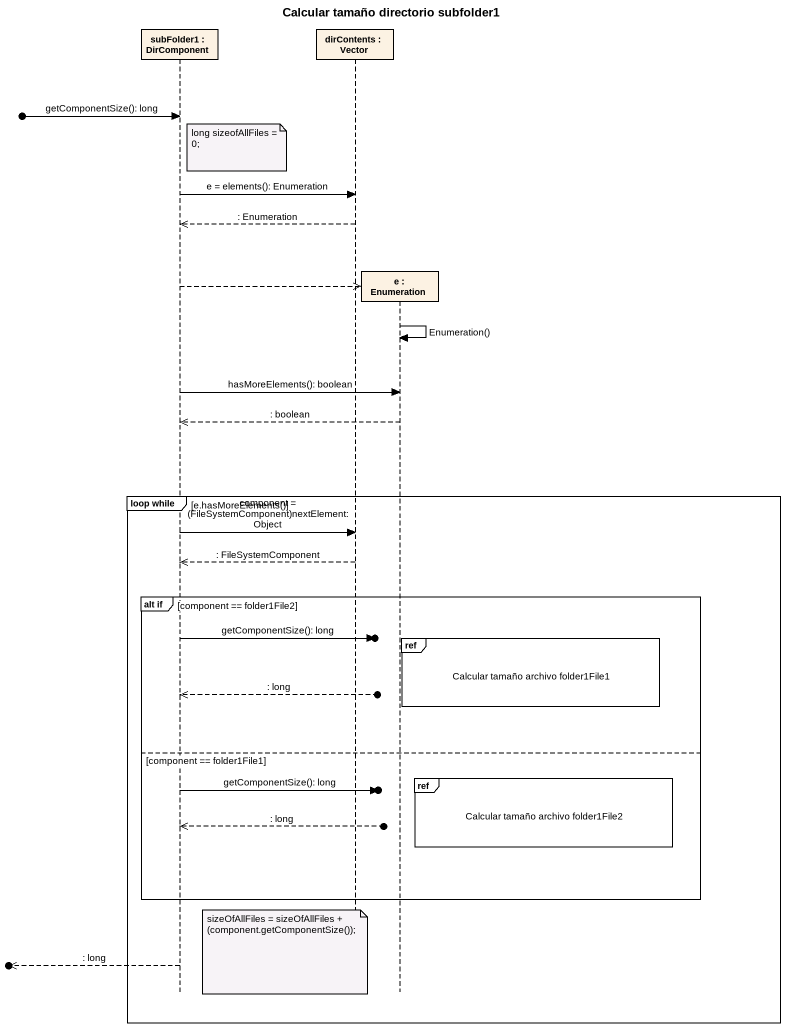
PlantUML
@startuml
title Calcular tamaño directorio subfolder1
hide footbox
participant "subFolder1 : DirComponent" as subFolder1
participant "dirContents : Vector" as dirContents
participant "e : Enumeration" as e

[o-> subFolder1 : getComponentSize(): long
note right of subFolder1 : long sizeofAllFiles = 0;
subFolder1 -> dirContents : e = elements(): Enumeration
dirContents -->> subFolder1 : : Enumeration
subFolder1 -->> e **
e -> e : Enumeration()
subFolder1 -> e : hasMoreElements(): boolean
e -->> subFolder1 : : boolean
group loop while [e.hasMoreElements()]
  subFolder1 -> dirContents : component = (FileSystemComponent)nextElement: Object
  dirContents -->> subFolder1 : : FileSystemComponent
  group alt if [component == folder1File2]
    ref over e : Calcular tamaño archivo folder1File1
    subFolder1 ->o] : getComponentSize(): long
    subFolder1 <<--o] : : long
  else component == folder1File1
    ref over e : Calcular tamaño archivo folder1File2
    subFolder1 ->o] : getComponentSize(): long
    subFolder1 <<--o] : : long
  end
  note over dirContents
    sizeOfAllFiles = sizeOfAllFiles +
    (component.getComponentSize());
  end note
  [o<<-- subFolder1 : : long
end
@enduml
